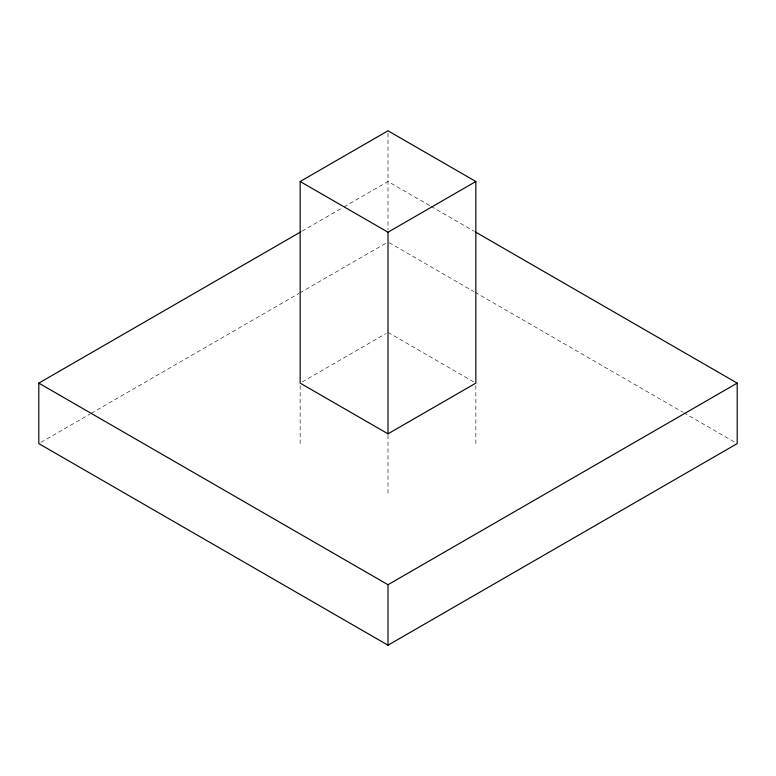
<?xml version="1.0" encoding="UTF-8"?>
<svg xmlns="http://www.w3.org/2000/svg" width="776" height="776" viewBox="0 0 776 776"><rect width="100%" height="100%" fill="white"/><g stroke="black" fill="none" stroke-linecap="round" stroke-linejoin="round"><path stroke-width="0.58" stroke-dasharray="3.88 2.91" d="M302.01 231.151L342.905 207.541M343.952 206.94L388 181.506L429.943 205.727M40.895 442.388L90.181 413.938M91.228 413.327L298.867 293.454M299.914 292.853L385.905 243.198M302.252 381.908L385.905 333.612M430.99 206.329L473.99 231.151M389.048 242.597L473.99 291.64M475.038 292.242L682.667 412.114M683.714 412.725L735.105 442.388M388 332.4L473.748 381.908M475.843 385.536L475.843 443.6M388 133.2L388 229.9M388 435.045L388 494.312M300.157 385.536L300.157 443.6"/><path stroke-width="1.16" d="M300.157 181.506L388 130.795L475.843 181.506L475.843 383.121L388 433.832L300.157 383.121L300.157 181.506L388 232.218L475.843 181.506M475.038 231.762L737.2 383.121L737.2 443.6L388 645.205L38.8 443.6L38.8 383.121L300.962 231.762M38.8 383.121L388 584.726L737.2 383.121M388 232.218L388 433.832M388 584.726L388 645.205"/></g></svg>
